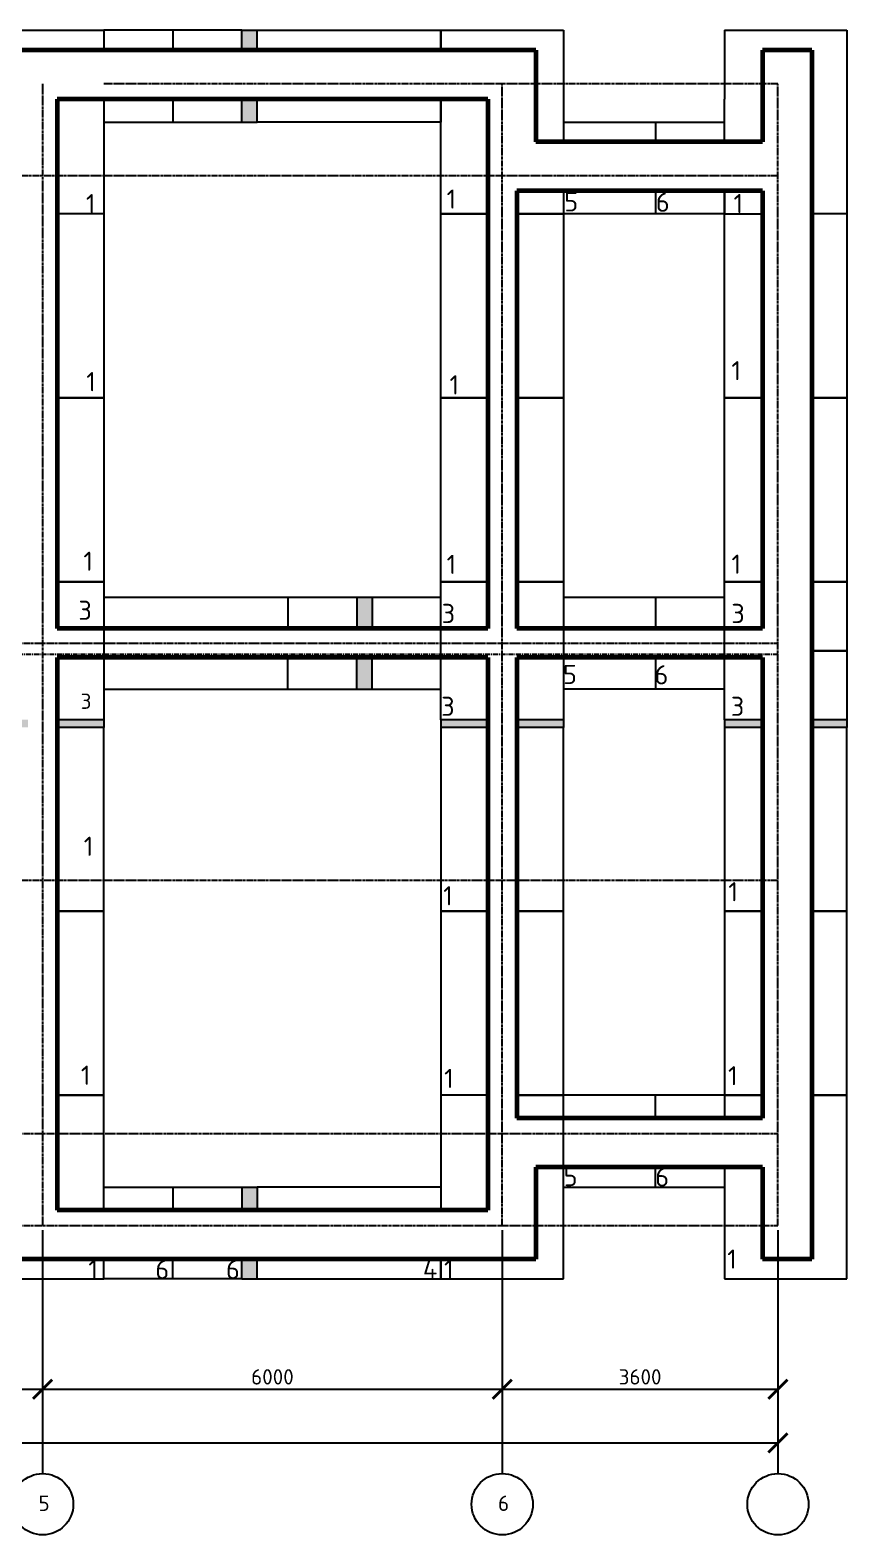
# Model space of a CAD drawing. Header units: millimetres. Extents: x -273369 to 399464, y -35443 to 194245.
# Drawn here: x -38722 to -28058, y 24613 to 44253 of the extents above; entities that cross this region are included whole.
import ezdxf

# ---------------------------------------------------------------- set-up
doc = ezdxf.new("R2010")
doc.units = ezdxf.units.MM
doc.linetypes.add('осевая', pattern=[50.8, 31.75, -6.35, 6.35, -6.35])
doc.linetypes.add('осеваяX2', pattern=[101.6, 63.5, -12.7, 12.7, -12.7])
doc.styles.add('Курс2', font='isocpeur.ttf', dxfattribs={"height": 2.5})
doc.dimstyles.new('Линейный', dxfattribs={"dimscale": 0, "dimtxt": 2, "dimasz": 2.5, "dimexe": 1.25, "dimexo": 0.625, "dimtad": 1, "dimtxsty": 'Курс2', "dimblk": 'ARCHTICK', "dimcen": 2.5, "dimadec": 0, "dimazin": 0, "dimtfac": 1, "dimtmove": 0, "dimatfit": 3, "dimldrblk": 'ARCHTICK', "dimfxl": 1, "dimarcsym": 0})
pattern_1 = [(90, (-6787.297, -7311.018), (6, -4e-16), [10, -2]), (90, (-6785.297, -7313.018), (6, -4e-16), [6, -1.5, 3, -1.5]), (90, (-6783.297, -7316.018), (6, -4e-16), [10, -2])]

# ---------------------------------------------------------------- blocks, each defined once
blk = doc.blocks.new('_ArchTick')
at = {"color": 0, "linetype": 'ByBlock', "lineweight": 60, "const_width": 0.15}
blk.add_lwpolyline([(-0.5, -0.5), (0.5, 0.5)], dxfattribs=at)
blk = doc.blocks.new('*D188')
at = {"color": 0, "lineweight": -2, "transparency": 16777216}
for p, q in [((-45158, 28590), (-45158, 26388)), ((-38558, 28590), (-38558, 26388)), ((-45158, 26513), (-38558, 26513))]:
    blk.add_line(p, q, dxfattribs=at)
at = {"layer": 'Defpoints', "color": 0, "transparency": 16777216}
for p in [(-45158, 28653), (-38558, 28653), (-38558, 26513)]:
    blk.add_point(p, dxfattribs=at)
at = {"color": 0, "lineweight": -2, "transparency": 16777216, "xscale": 250, "yscale": 250, "zscale": 250, "rotation": 180}
blk.add_blockref('_ArchTick', (-45158, 26513), dxfattribs=at)
at = {"color": 0, "lineweight": -2, "transparency": 16777216, "xscale": 250, "yscale": 250, "zscale": 250}
blk.add_blockref('_ArchTick', (-38558, 26513), dxfattribs=at)
at = {"color": 0, "transparency": 16777216, "insert": (-41858, 26675), "char_height": 200, "attachment_point": 5, "style": 'Курс2'}
blk.add_mtext('6600', dxfattribs=at)
blk = doc.blocks.new('*D189')
at = {"color": 0, "lineweight": -2, "transparency": 16777216}
for p, q in [((-38558, 28590), (-38558, 26388)), ((-32558, 28590), (-32558, 26388)), ((-38558, 26513), (-32558, 26513))]:
    blk.add_line(p, q, dxfattribs=at)
at = {"layer": 'Defpoints', "color": 0, "transparency": 16777216}
for p in [(-38558, 28653), (-32558, 28653), (-32558, 26513)]:
    blk.add_point(p, dxfattribs=at)
at = {"color": 0, "lineweight": -2, "transparency": 16777216, "xscale": 250, "yscale": 250, "zscale": 250, "rotation": 180}
blk.add_blockref('_ArchTick', (-38558, 26513), dxfattribs=at)
at = {"color": 0, "lineweight": -2, "transparency": 16777216, "xscale": 250, "yscale": 250, "zscale": 250}
blk.add_blockref('_ArchTick', (-32558, 26513), dxfattribs=at)
at = {"color": 0, "transparency": 16777216, "insert": (-35558, 26675), "char_height": 200, "attachment_point": 5, "style": 'Курс2'}
blk.add_mtext('6000', dxfattribs=at)
blk = doc.blocks.new('*D190')
at = {"color": 0, "lineweight": -2, "transparency": 16777216}
for p, q in [((-32558, 28590), (-32558, 26388)), ((-28958, 28590), (-28958, 26388)), ((-32558, 26513), (-28958, 26513))]:
    blk.add_line(p, q, dxfattribs=at)
at = {"layer": 'Defpoints', "color": 0, "transparency": 16777216}
for p in [(-32558, 28653), (-28958, 28653), (-28958, 26513)]:
    blk.add_point(p, dxfattribs=at)
at = {"color": 0, "lineweight": -2, "transparency": 16777216, "xscale": 250, "yscale": 250, "zscale": 250, "rotation": 180}
blk.add_blockref('_ArchTick', (-32558, 26513), dxfattribs=at)
at = {"color": 0, "lineweight": -2, "transparency": 16777216, "xscale": 250, "yscale": 250, "zscale": 250}
blk.add_blockref('_ArchTick', (-28958, 26513), dxfattribs=at)
at = {"color": 0, "transparency": 16777216, "insert": (-30758, 26675), "char_height": 200, "attachment_point": 5, "style": 'Курс2'}
blk.add_mtext('3600', dxfattribs=at)
blk = doc.blocks.new('*D191')
at = {"color": 0, "lineweight": -2, "transparency": 16777216}
for p, q in [((-54758, 28590), (-54758, 25688)), ((-28958, 28590), (-28958, 25688)), ((-54758, 25813), (-28958, 25813))]:
    blk.add_line(p, q, dxfattribs=at)
at = {"layer": 'Defpoints', "color": 0, "transparency": 16777216}
for p in [(-54758, 28653), (-28958, 28653), (-28958, 25813)]:
    blk.add_point(p, dxfattribs=at)
at = {"color": 0, "lineweight": -2, "transparency": 16777216, "xscale": 250, "yscale": 250, "zscale": 250, "rotation": 180}
blk.add_blockref('_ArchTick', (-54758, 25813), dxfattribs=at)
at = {"color": 0, "lineweight": -2, "transparency": 16777216, "xscale": 250, "yscale": 250, "zscale": 250}
blk.add_blockref('_ArchTick', (-28958, 25813), dxfattribs=at)
at = {"color": 0, "transparency": 16777216, "insert": (-41858, 25975), "char_height": 200, "attachment_point": 5, "style": 'Курс2'}
blk.add_mtext('25800', dxfattribs=at)

msp = doc.modelspace()

# ---------------------------------------------------------------- hatches: boundary and pattern name
h = msp.add_hatch()
h.set_pattern_fill('GOST_WOOD', color=256, style=0)
h.set_pattern_definition(pattern_1)
h.paths.add_polyline_path([(-35957.737, 28852.601), (-35757.737, 28852.601), (-35757.737, 29152.601), (-35957.737, 29152.601)])
h.paths.add_polyline_path([(-35757.737, 27952.601), (-35757.737, 28212.601), (-35957.737, 28212.601), (-35957.737, 27952.601)])
h.paths.add_polyline_path([(-31757.737, 35152.601), (-31757.737, 35252.601), (-32367.737, 35252.601), (-32367.737, 35152.601)])
h.paths.add_polyline_path([(-32747.737, 35152.601), (-32747.737, 35252.601), (-33357.737, 35252.601), (-33357.737, 35152.601)])
h.paths.add_polyline_path([(-29657.737, 35252.601), (-29657.737, 35152.601), (-29157.737, 35152.601), (-29157.737, 35252.601)])
h.paths.add_polyline_path([(-28517.737, 35252.601), (-28517.737, 35152.601), (-28057.737, 35152.601), (-28057.737, 35252.601)])
h.paths.add_polyline_path([(-35757.737, 44252.601), (-35957.737, 44252.601), (-35957.737, 43992.601), (-35757.737, 43992.601)])
h.paths.add_polyline_path([(-35757.737, 43352.601), (-35957.737, 43352.601), (-35957.737, 43052.601), (-35757.737, 43052.601)])
h = msp.add_hatch()
h.set_pattern_fill('GOST_WOOD', color=256, style=0)
h.set_pattern_definition(pattern_1)
h.paths.add_polyline_path([(-34257.737, 36852.601), (-34457.737, 36852.601), (-34457.737, 36442.601), (-34257.737, 36442.601)])
h.paths.add_polyline_path([(-34457.737, 35652.601), (-34257.737, 35652.601), (-34257.737, 36062.601), (-34457.737, 36062.601)])
h = msp.add_hatch()
h.set_pattern_fill('GOST_WOOD', color=256, style=0)
h.set_pattern_definition(pattern_1)
h.paths.add_polyline_path([(-39357.737, 35252.601), (-39357.737, 35152.601), (-38747.737, 35152.601), (-38747.737, 35252.601)])
h.paths.add_polyline_path([(-37757.737, 35152.601), (-37757.737, 35252.601), (-38367.737, 35252.601), (-38367.737, 35152.601)])

# ---------------------------------------------------------------- linework, layer by layer
for p, q in [((-39357.737, 44252.601), (-37757.737, 44252.601)), ((-37757.737, 44252.601), (-37757.737, 43992.601)), ((-37757.737, 44252.601), (-37757.737, 43992.601)), ((-36857.737, 44252.601), (-37757.737, 44252.601)), ((-35957.737, 44252.601), (-36857.737, 44252.601)), ((-36857.737, 44252.601), (-36857.737, 43992.601)), ((-36857.737, 44252.601), (-36857.737, 43992.601)), ((-35957.737, 43992.601), (-35957.737, 44252.601)), ((-35957.737, 44252.601), (-35757.737, 44252.601)), ((-35757.737, 43992.601), (-35757.737, 44252.601)), ((-35757.737, 44252.601), (-33357.737, 44252.601)), ((-33357.737, 43992.601), (-33357.737, 44252.601)), ((-33357.737, 44252.601), (-31757.737, 44252.601)), ((-33357.737, 44252.601), (-33357.737, 43992.601)), ((-31757.737, 44252.601), (-31757.737, 42792.601)), ((-29657.737, 44252.601), (-28057.737, 44252.601)), ((-29657.737, 44252.601), (-29657.737, 43352.601)), ((-28057.737, 44252.601), (-28057.737, 41852.601)), ((-37757.737, 43352.601), (-37757.737, 41852.601)), ((-37757.737, 43352.601), (-37757.737, 43052.601)), ((-36857.737, 43352.601), (-36857.737, 43052.601)), ((-36857.737, 43352.601), (-36857.737, 43052.601)), ((-35957.737, 43052.601), (-35957.737, 43352.601)), ((-35757.737, 43052.601), (-35757.737, 43352.601)), ((-33357.737, 41852.601), (-33357.737, 43352.601)), ((-33357.737, 43352.601), (-33357.737, 43052.601)), ((-29657.737, 42792.601), (-29657.737, 43352.601)), ((-37757.737, 43052.601), (-36857.737, 43052.601)), ((-36857.737, 43052.601), (-35957.737, 43052.601)), ((-35957.737, 43052.601), (-35757.737, 43052.601)), ((-33357.737, 43052.601), (-35757.737, 43052.601)), ((-31757.737, 43052.601), (-30557.737, 43052.601)), ((-30557.737, 43052.601), (-29657.737, 43052.601)), ((-30557.737, 43052.601), (-30557.737, 42792.601)), ((-31757.737, 42152.601), (-31757.737, 41852.601)), ((-30557.737, 42152.601), (-30557.737, 41852.601)), ((-29657.737, 41852.601), (-29657.737, 42152.601)), ((-29657.737, 42152.601), (-29657.737, 41852.601)), ((-37757.737, 41852.601), (-38367.737, 41852.601)), ((-37757.737, 41852.601), (-37757.737, 39452.601)), ((-32747.737, 41852.601), (-33357.737, 41852.601)), ((-33357.737, 39452.601), (-33357.737, 41852.601)), ((-33357.737, 41852.601), (-32747.737, 41852.601)), ((-31757.737, 41852.601), (-32367.737, 41852.601)), ((-32367.737, 41852.601), (-31757.737, 41852.601)), ((-31757.737, 41852.601), (-31757.737, 39452.601)), ((-30557.737, 41852.601), (-31757.737, 41852.601)), ((-29657.737, 41852.601), (-30557.737, 41852.601)), ((-29657.737, 39452.601), (-29657.737, 41852.601)), ((-29657.737, 41852.601), (-29157.737, 41852.601)), ((-28057.737, 41852.601), (-28517.737, 41852.601)), ((-28057.737, 41852.601), (-28057.737, 39452.601)), ((-37757.737, 39452.601), (-38367.737, 39452.601)), ((-38367.737, 39452.601), (-37757.737, 39452.601)), ((-37757.737, 39452.601), (-37757.737, 37052.601)), ((-32747.737, 39452.601), (-33357.737, 39452.601)), ((-33357.737, 37052.601), (-33357.737, 39452.601)), ((-33357.737, 39452.601), (-32747.737, 39452.601)), ((-31757.737, 39452.601), (-32367.737, 39452.601)), ((-32367.737, 39452.601), (-31757.737, 39452.601)), ((-31757.737, 39452.601), (-31757.737, 37052.601)), ((-29157.737, 39452.601), (-29657.737, 39452.601)), ((-29657.737, 37052.601), (-29657.737, 39452.601)), ((-29657.737, 39452.601), (-29157.737, 39452.601)), ((-28057.737, 39452.601), (-28517.737, 39452.601)), ((-28517.737, 39452.601), (-28057.737, 39452.601)), ((-28057.737, 39452.601), (-28057.737, 37052.601)), ((-37757.737, 37052.601), (-38367.737, 37052.601)), ((-38367.737, 37052.601), (-37757.737, 37052.601)), ((-37757.737, 37052.601), (-37757.737, 36152.601)), ((-32747.737, 37052.601), (-33357.737, 37052.601)), ((-33357.737, 36152.601), (-33357.737, 37052.601)), ((-33357.737, 37052.601), (-32747.737, 37052.601)), ((-31757.737, 37052.601), (-32367.737, 37052.601)), ((-32367.737, 37052.601), (-31757.737, 37052.601)), ((-31757.737, 37052.601), (-31757.737, 36152.601)), ((-29157.737, 37052.601), (-29657.737, 37052.601)), ((-29657.737, 36152.601), (-29657.737, 37052.601)), ((-29657.737, 37052.601), (-29157.737, 37052.601)), ((-28057.737, 37052.601), (-28517.737, 37052.601)), ((-28517.737, 37052.601), (-28057.737, 37052.601)), ((-28057.737, 37052.601), (-28057.737, 36152.601)), ((-37757.737, 36852.601), (-35357.737, 36852.601)), ((-35357.737, 36852.601), (-34457.737, 36852.601)), ((-35357.737, 36852.601), (-35357.737, 36442.601)), ((-34457.737, 36852.601), (-34257.737, 36852.601)), ((-34457.737, 36852.601), (-34457.737, 36442.601)), ((-34257.737, 36852.601), (-33357.737, 36852.601)), ((-34257.737, 36852.601), (-34257.737, 36442.601)), ((-31757.737, 36852.601), (-30557.737, 36852.601)), ((-30557.737, 36852.601), (-29657.737, 36852.601)), ((-30557.737, 36852.601), (-30557.737, 36442.601)), ((-37757.737, 36152.601), (-37757.737, 35252.601)), ((-33357.737, 35252.601), (-33357.737, 36152.601)), ((-31757.737, 36152.601), (-31757.737, 35252.601)), ((-29657.737, 35252.601), (-29657.737, 36152.601)), ((-28057.737, 36152.601), (-28517.737, 36152.601)), ((-28517.737, 36152.601), (-28057.737, 36152.601)), ((-28057.737, 36152.601), (-28057.737, 35252.601)), ((-35357.737, 35652.601), (-35357.737, 36062.601)), ((-34457.737, 35652.601), (-34457.737, 36062.601)), ((-34257.737, 35652.601), (-34257.737, 36062.601)), ((-30557.737, 36062.601), (-30557.737, 35652.601)), ((-37757.737, 35652.601), (-35357.737, 35652.601)), ((-35357.737, 35652.601), (-34457.737, 35652.601)), ((-34457.737, 35652.601), (-34257.737, 35652.601)), ((-34257.737, 35652.601), (-33357.737, 35652.601)), ((-30557.737, 35652.601), (-31757.737, 35652.601)), ((-29657.737, 35652.601), (-30557.737, 35652.601)), ((-37757.737, 35252.601), (-38367.737, 35252.601)), ((-37757.737, 35252.601), (-37757.737, 35152.601)), ((-32747.737, 35252.601), (-33357.737, 35252.601)), ((-33357.737, 35252.601), (-33357.737, 35152.601)), ((-31757.737, 35252.601), (-32367.737, 35252.601)), ((-31757.737, 35252.601), (-31757.737, 35152.601)), ((-29157.737, 35252.601), (-29657.737, 35252.601)), ((-29657.737, 35252.601), (-29657.737, 35152.601)), ((-28057.737, 35252.601), (-28517.737, 35252.601)), ((-28057.737, 35252.601), (-28057.737, 35152.601)), ((-37757.737, 35152.601), (-38367.737, 35152.601)), ((-37757.737, 32752.601), (-37757.737, 35152.601)), ((-32747.737, 35152.601), (-33357.737, 35152.601)), ((-33357.737, 35152.601), (-33357.737, 32752.601)), ((-31757.737, 35152.601), (-32367.737, 35152.601)), ((-31757.737, 32752.601), (-31757.737, 35152.601)), ((-29157.737, 35152.601), (-29657.737, 35152.601)), ((-29657.737, 35152.601), (-29657.737, 32752.601)), ((-28057.737, 35152.601), (-28517.737, 35152.601)), ((-28057.737, 32752.601), (-28057.737, 35152.601)), ((-37757.737, 32752.601), (-38367.737, 32752.601)), ((-38367.737, 32752.601), (-37757.737, 32752.601)), ((-37757.737, 30352.601), (-37757.737, 32752.601)), ((-32747.737, 32752.601), (-33357.737, 32752.601)), ((-33357.737, 32752.601), (-33357.737, 30352.601)), ((-33357.737, 32752.601), (-32747.737, 32752.601)), ((-31757.737, 32752.601), (-32367.737, 32752.601)), ((-32367.737, 32752.601), (-31757.737, 32752.601)), ((-31757.737, 30352.601), (-31757.737, 32752.601)), ((-29157.737, 32752.601), (-29657.737, 32752.601)), ((-29657.737, 32752.601), (-29657.737, 30352.601)), ((-29657.737, 32752.601), (-29157.737, 32752.601)), ((-28057.737, 32752.601), (-28517.737, 32752.601)), ((-28517.737, 32752.601), (-28057.737, 32752.601)), ((-28057.737, 30352.601), (-28057.737, 32752.601)), ((-37757.737, 30352.601), (-38367.737, 30352.601)), ((-38367.737, 30352.601), (-37757.737, 30352.601)), ((-37757.737, 28852.601), (-37757.737, 30352.601)), ((-32747.737, 30352.601), (-33357.737, 30352.601)), ((-33357.737, 30352.601), (-33357.737, 28852.601)), ((-31757.737, 30352.601), (-32367.737, 30352.601)), ((-32367.737, 30352.601), (-31757.737, 30352.601)), ((-31757.737, 27952.601), (-31757.737, 30352.601)), ((-30557.737, 30352.601), (-31757.737, 30352.601)), ((-29657.737, 30352.601), (-30557.737, 30352.601)), ((-30557.737, 30052.601), (-30557.737, 30352.601)), ((-29157.737, 30352.601), (-29657.737, 30352.601)), ((-29657.737, 30352.601), (-29657.737, 30052.601)), ((-29657.737, 30352.601), (-29157.737, 30352.601)), ((-28057.737, 30352.601), (-28517.737, 30352.601)), ((-28517.737, 30352.601), (-28057.737, 30352.601)), ((-28057.737, 27952.601), (-28057.737, 30352.601)), ((-30557.737, 29152.601), (-30557.737, 29412.601)), ((-29657.737, 29412.601), (-29657.737, 27952.601)), ((-37757.737, 29152.601), (-36857.737, 29152.601)), ((-36857.737, 29152.601), (-35957.737, 29152.601)), ((-36857.737, 29152.601), (-36857.737, 28852.601)), ((-35957.737, 29152.601), (-35957.737, 28852.601)), ((-35957.737, 29152.601), (-35757.737, 29152.601)), ((-33357.737, 29152.601), (-35757.737, 29152.601)), ((-35757.737, 29152.601), (-35757.737, 28852.601)), ((-31757.737, 29152.601), (-30557.737, 29152.601)), ((-30557.737, 29152.601), (-29657.737, 29152.601)), ((-37757.737, 27952.601), (-37757.737, 28212.601)), ((-37757.737, 27952.601), (-37757.737, 28212.601)), ((-36857.737, 27952.601), (-36857.737, 28212.601)), ((-36857.737, 27952.601), (-36857.737, 28212.601)), ((-35957.737, 27952.601), (-35957.737, 28212.601)), ((-35757.737, 27952.601), (-35757.737, 28212.601)), ((-33357.737, 28212.601), (-33357.737, 27952.601)), ((-33357.737, 27952.601), (-33357.737, 28212.601)), ((-39357.737, 27952.601), (-37757.737, 27952.601)), ((-36857.737, 27952.601), (-37757.737, 27952.601)), ((-35957.737, 27952.601), (-36857.737, 27952.601)), ((-35957.737, 27952.601), (-35757.737, 27952.601)), ((-35757.737, 27952.601), (-33357.737, 27952.601)), ((-33357.737, 27952.601), (-31757.737, 27952.601)), ((-29657.737, 27952.601), (-28057.737, 27952.601)), ((-38557.737, 26512.601), (-38557.737, 25412.601)), ((-32557.737, 26512.601), (-32557.737, 25412.601)), ((-28957.737, 25812.601), (-28957.737, 25412.601))]:
    msp.add_line(p, q)
at = {"lineweight": 60}
for p, q in [((-32117.737, 43992.601), (-38997.737, 43992.601)), ((-32117.737, 43992.601), (-32117.737, 42792.601)), ((-29157.737, 43992.601), (-29157.737, 42792.601)), ((-28517.737, 43992.601), (-29157.737, 43992.601)), ((-28517.737, 43992.601), (-28517.737, 28212.601)), ((-38367.737, 43352.601), (-38367.737, 36442.601)), ((-32747.737, 43352.601), (-38367.737, 43352.601)), ((-32747.737, 43352.601), (-32747.737, 36442.601)), ((-29157.737, 42792.601), (-32117.737, 42792.601)), ((-32367.737, 42152.601), (-32367.737, 36442.601)), ((-29157.737, 42152.601), (-32367.737, 42152.601)), ((-29157.737, 42152.601), (-29157.737, 36442.601)), ((-32747.737, 36442.601), (-38367.737, 36442.601)), ((-29157.737, 36442.601), (-32367.737, 36442.601)), ((-38367.737, 36062.601), (-38367.737, 28852.601)), ((-32747.737, 36062.601), (-38367.737, 36062.601)), ((-32747.737, 36062.601), (-32747.737, 28852.601)), ((-32367.737, 36062.601), (-32367.737, 30052.601)), ((-29157.737, 36062.601), (-32367.737, 36062.601)), ((-29157.737, 36062.601), (-29157.737, 30052.601)), ((-29157.737, 30052.601), (-32367.737, 30052.601)), ((-32117.737, 29412.601), (-32117.737, 28212.601)), ((-29157.737, 29412.601), (-32117.737, 29412.601)), ((-29157.737, 29412.601), (-29157.737, 28212.601)), ((-32747.737, 28852.601), (-38367.737, 28852.601)), ((-32117.737, 28212.601), (-38997.737, 28212.601)), ((-28517.737, 28212.601), (-29157.737, 28212.601))]:
    msp.add_line(p, q, dxfattribs=at)
at = {"color": 116, "linetype": 'осевая', "true_color": 0x136734}
for p, q in [((-38557.737, 43552.601), (-38557.737, 28652.601)), ((-32557.737, 28652.601), (-32557.737, 43552.601)), ((-28957.737, 28652.601), (-28957.737, 43552.601))]:
    msp.add_line(p, q, dxfattribs=at)
at = {"color": 217, "linetype": 'осевая', "true_color": 0x93278f}
for p, q in [((-28957.737, 43552.601), (-37757.737, 43552.601)), ((-28957.737, 42352.601), (-41857.737, 42352.601)), ((-41857.737, 36252.601), (-28957.737, 36252.601)), ((-28957.737, 33152.601), (-41857.737, 33152.601)), ((-41857.737, 29852.601), (-28957.737, 29852.601)), ((-41857.737, 28652.601), (-28957.737, 28652.601))]:
    msp.add_line(p, q, dxfattribs=at)
at = {"color": 242, "linetype": 'осеваяX2', "true_color": 0xcd2027}
msp.add_line((-28957.737, 36102.601), (-41857.737, 36102.601), dxfattribs=at)
for centre in [(-38557.737, 25012.601), (-32557.737, 25012.601), (-28957.737, 25012.601)]:
    msp.add_circle(centre, 400)

# ---------------------------------------------------------------- texts
at = {"style": 'Курс2'}
for s, p in [('5', (-38612.322, 24925.324)), ('6', (-32612.322, 24925.324))]:
    msp.add_text(s, height=200, dxfattribs=at).set_placement(p)
for s, insert, char_height, attachment_point in [('1', (-37868.002, 42112.953), 250, 3), ('1', (-33159.129, 42172.096), 250, 3), ('5', (-31565.422, 41886.377), 250, 9), ('6', (-30371.349, 41881.058), 250, 9), ('1', (-29412.636, 42114.117), 250, 3), ('1', (-29440.316, 39932.642), 250, 3), ('1', (-37863.638, 39788.867), 250, 3), ('1', (-33121.249, 39747.533), 250, 3), ('1', (-37901.518, 37445.714), 250, 3), ('1', (-33159.129, 37404.379), 250, 3), ('1', (-29440.316, 37406.946), 250, 3), ('3', (-37915.192, 36805.021), 250, 3), ('3', (-33172.803, 36763.686), 250, 3), ('3', (-29391.418, 36763.686), 250, 3), ('5', (-31582.808, 35718.024), 250, 9), ('6', (-30388.735, 35712.706), 250, 9), ('3', (-37920.878, 35593.327), 200, 3), ('3', (-33178.489, 35551.992), 250, 3), ('3', (-29397.104, 35551.992), 250, 3), ('1', (-37896.849, 33725.215), 250, 3), ('1', (-33203.849, 33079.277), 250, 3), ('1', (-29480.454, 33132.299), 250, 3), ('1', (-37933.758, 30736.973), 250, 3), ('1', (-33191.369, 30695.639), 250, 3), ('1', (-29484.197, 30731.16), 250, 3), ('5', (-31573.683, 29164.073), 250, 9), ('6', (-30379.61, 29158.754), 250, 9), ('1', (-29495.78, 28337.419), 250, 3), ('1', (-37835.43, 28203.857), 250, 3), ('6', (-36905.124, 27951.563), 250, 9), ('6', (-35982.856, 27951.563), 250, 9), ('4', (-33405.568, 27961.156), 250, 9), ('1', (-33192.418, 28203.415), 250, 3)]:
    msp.add_mtext_dynamic_manual_height_columns(s, width=4028.16466, gutter_width=12.5, heights=[0], dxfattribs=dict(at, insert=insert, char_height=char_height, attachment_point=attachment_point))

# ---------------------------------------------------------------- dimensions: what is measured, and where the dimension line sits
for base, p1, p2, picture, middle in [((-28957.737, 25812.601), (-54757.737, 28652.601), (-28957.737, 28652.601), '*D191', (-41857.737, 25975.101)), ((-38557.737, 26512.601), (-45157.737, 28652.601), (-38557.737, 28652.601), '*D188', (-41857.737, 26675.101)), ((-32557.737, 26512.601), (-38557.737, 28652.601), (-32557.737, 28652.601), '*D189', (-35557.737, 26675.101)), ((-28957.737, 26512.601), (-32557.737, 28652.601), (-28957.737, 28652.601), '*D190', (-30757.737, 26675.101))]:
    dim = msp.add_linear_dim(base=base, p1=p1, p2=p2, dimstyle='Линейный')
    dim.commit()
    dim.dimension.update_dxf_attribs({"geometry": picture, "text_midpoint": middle})

doc.saveas('drawing.dxf')
